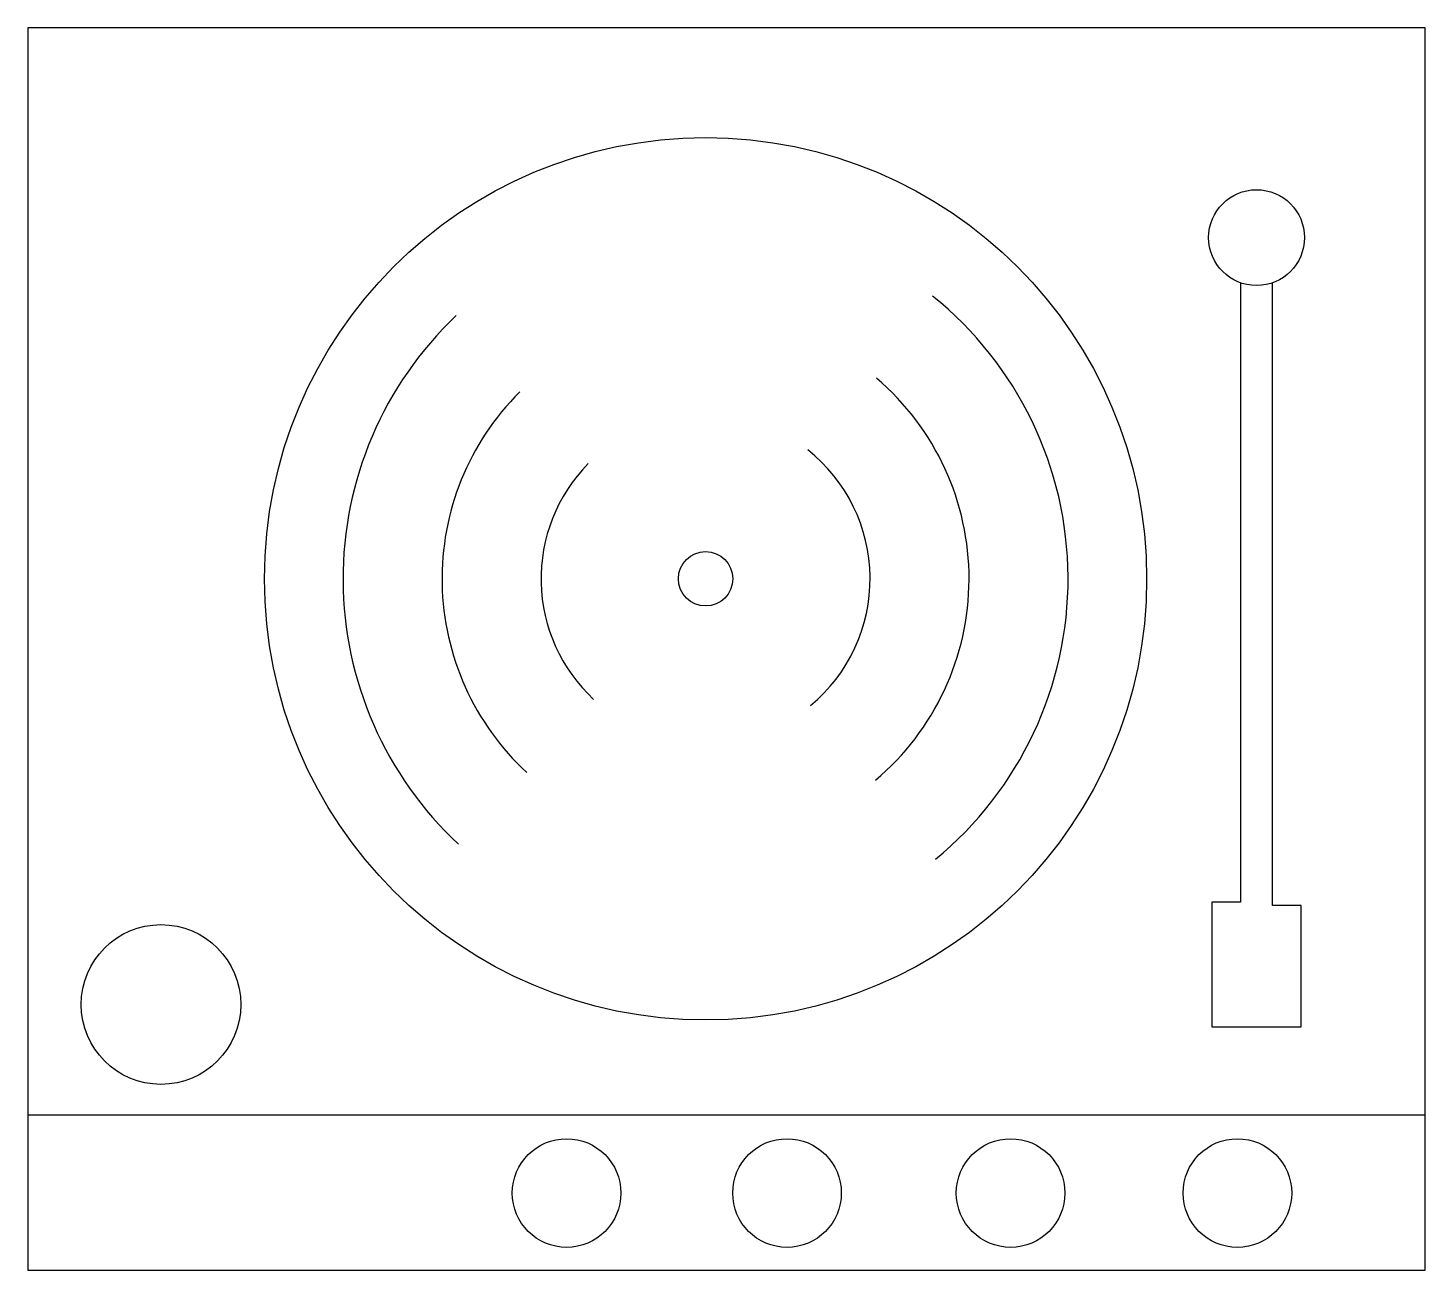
# Model space of a CAD drawing. Header units: millimetres. Extents: x 1289.402 to 1289.852, y 2700.831 to 2701.231.
import ezdxf

# ---------------------------------------------------------------- set-up
doc = ezdxf.new("R2010")
doc.units = ezdxf.units.MM
doc.header["$LTSCALE"] = 10
doc.layers.add('Equipam_audio_vídeo', color=1, linetype='Continuous')

msp = doc.modelspace()

# ---------------------------------------------------------------- linework, layer by layer
at = {"layer": 'Equipam_audio_vídeo'}
for p, q in [((1289.402280028121, 2701.231314054933), (1289.402280028121, 2700.831314054933)), ((1289.852280028121, 2701.231314054933), (1289.402280028121, 2701.231314054933)), ((1289.852280028121, 2700.831314054933), (1289.852280028121, 2701.231314054933)), ((1289.792864028287, 2701.14938323043), (1289.792864028287, 2700.949755037915)), ((1289.80315199185, 2700.948726026614), (1289.80315199185, 2701.14938323043)), ((1289.783604861081, 2700.949755037915), (1289.783604861081, 2700.909623597152)), ((1289.792864028287, 2700.949755037915), (1289.783604861081, 2700.949755037915)), ((1289.812411159057, 2700.948726026614), (1289.80315199185, 2700.948726026614)), ((1289.812411159057, 2700.909623597152), (1289.812411159057, 2700.948726026614)), ((1289.783604861081, 2700.909623597152), (1289.812411159057, 2700.909623597152)), ((1289.402280028121, 2700.881314054933), (1289.852280028121, 2700.881314054933)), ((1289.402280028121, 2700.831314054933), (1289.852280028121, 2700.831314054933))]:
    msp.add_line(p, q, dxfattribs=at)
for centre, radius in [((1289.620533975419, 2701.053918249978), 0.1420735729262237), ((1289.798008010069, 2701.163789388652), 0.01543516952431467), ((1289.620533975419, 2701.053918249978), 0.0087514322173603), ((1289.445130859859, 2700.916826676263), 0.02571990890742559), ((1289.575787997109, 2700.856115009468), 0.01748953805704878), ((1289.646774945693, 2700.856115009468), 0.01748953805704878), ((1289.718790690634, 2700.856115009468), 0.01748953805704878), ((1289.791835231931, 2700.856115009468), 0.01748953805704878)]:
    msp.add_circle(centre, radius, dxfattribs=at)
for radius, start, end in [(0.1167750496285465, 309.3383215283498, 51.23171482178244), (0.1167750496285465, 133.4737682384292, 227.0488769447342), (0.0848823625833397, 310.1516426415339, 49.56251041295761), (0.0848823625833397, 134.8572208776797, 227.3083229562108), (0.05298967553813205, 309.642208756779, 51.62141073965537), (0.05298967553813205, 135.5648564093473, 227.1290865354918)]:
    msp.add_arc((1289.620533975419, 2701.053918249978), radius, start, end, dxfattribs=at)

doc.saveas('drawing.dxf')
